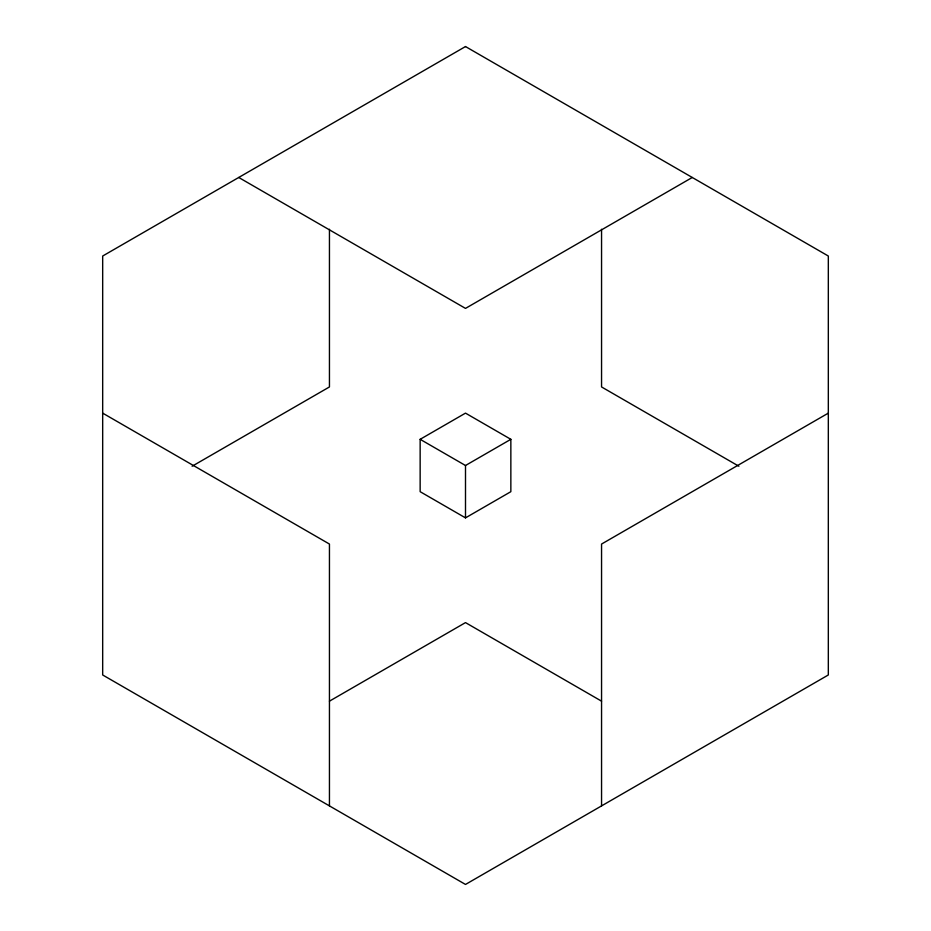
<?xml version="1.0" encoding="UTF-8"?>
<svg xmlns="http://www.w3.org/2000/svg" width="931" height="931" viewBox="0 0 931 931"><rect width="100%" height="100%" fill="white"/><g stroke="black" fill="none" stroke-linecap="round" stroke-linejoin="round"><path stroke-width="1.4" d="M192.123 466.233L329.446 386.947L329.446 229.259M692.268 177.472L465.5 308.394L238.732 177.472M420.149 439.316L465.5 413.131L510.851 439.316L510.851 491.684L465.5 517.869L420.149 491.684L420.149 439.316L465.5 465.5L510.851 439.316M329.446 701.159L465.5 622.606L601.554 701.159M828.322 413.131L601.554 544.053L601.554 805.897M738.877 466.233L601.554 386.947L601.554 229.259M102.678 413.131L329.446 544.053L329.446 805.897M465.5 465.5L465.5 517.869M465.5 46.55L102.678 256.025L102.678 674.975L465.5 884.45L828.322 674.975L828.322 256.025L465.5 46.55"/></g></svg>
